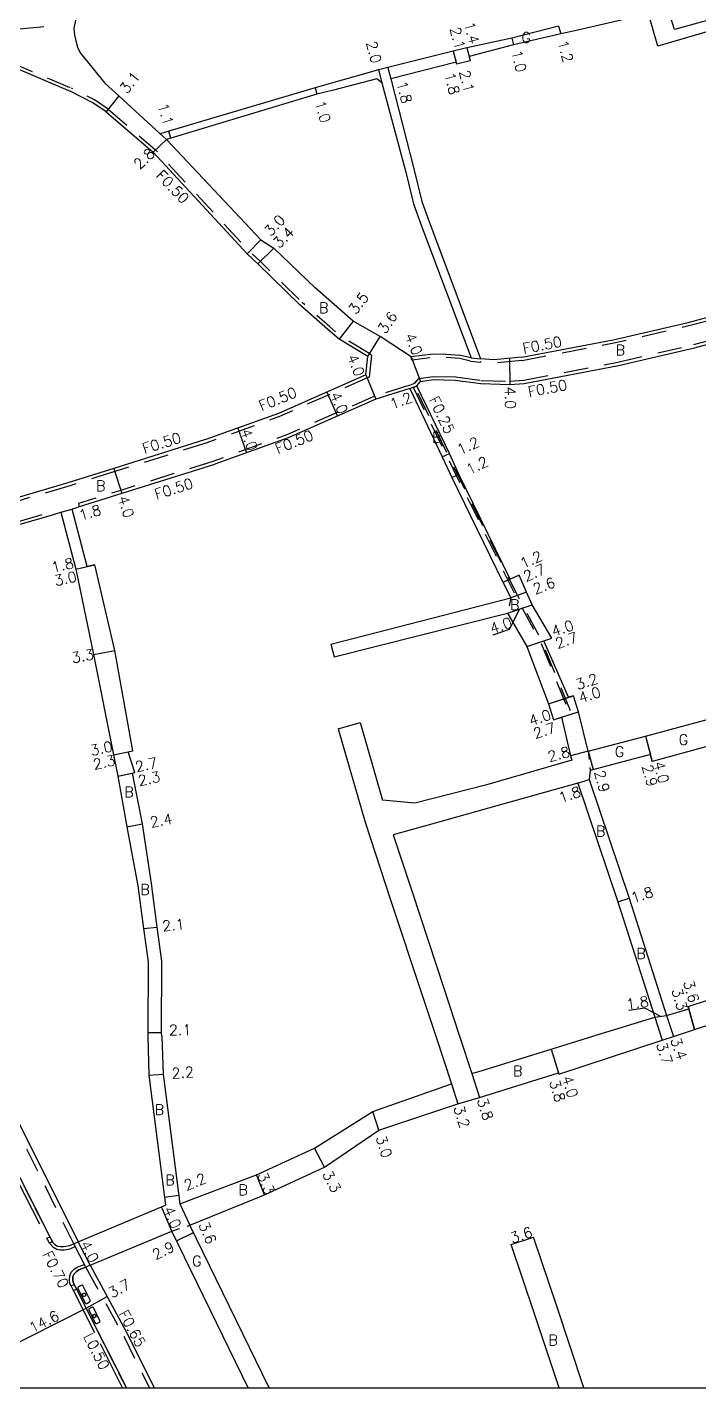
# Model space of a CAD drawing. Header units: metres. Extents: x -2400 to -1600, y -109800 to -109200.
# Drawn here: x -1832.5 to -1729.8, y -109800 to -109592.2 of the extents above; entities that cross this region are included whole.
import ezdxf

# ---------------------------------------------------------------- set-up
doc = ezdxf.new("R2010")
doc.units = ezdxf.units.M
doc.header["$LTSCALE"] = 2.5
for name, pattern in [('2213000', [1.5, 1, -0.5]), ('2232000', [2.5, 1.5, -1]), ('2233000', [4, 3, -1]), ('6301000', [1, 0.5, -0.5])]:
    doc.linetypes.add(name, pattern=pattern)
doc.layers.get('0').update_dxf_attribs({"color": 150, "lineweight": 30})
for name, color, linetype in [('2101000', 177, 'Continuous'), ('2101001', 1, 'Continuous'), ('2102000', 191, 'Continuous'), ('2102001', 191, 'Continuous'), ('2213000', 6, '2213000'), ('2232000', 4, '2232000'), ('2233000', 62, '2233000'), ('2235000', 7, 'Continuous'), ('2236100', 96, 'Continuous'), ('2239000', 3, 'Continuous'), ('9107000', 111, 'Continuous'), ('9201100', 215, 'Continuous'), ('9201500', 222, 'Continuous'), ('9201600', 215, 'Continuous'), ('9202100', 82, 'Continuous'), ('9202200', 155, '6301000'), ('9203500', 155, 'Continuous'), ('999', 7, 'Continuous')]:
    doc.layers.add(name, color=color, linetype=linetype)
doc.styles.add('Dm_Anotation', font='txt.shx', dxfattribs={"bigfont": 'pscdm.shx'})

# ---------------------------------------------------------------- blocks, each defined once
blk = doc.blocks.new('223900')
blk.add_lwpolyline([(-0.22, -0.37), (-0.44, -0.3), (-0.47, -0.27), (-0.48, -0.24), (-0.44, 0.01), (-0.48, 0.23), (-0.47, 0.27), (-0.45, 0.29), (-0.21, 0.38), (-0.04, 0.53), (0, 0.54), (0.03, 0.53), (0.22, 0.37), (0.44, 0.3), (0.47, 0.27), (0.48, 0.24), (0.44, -0.01), (0.48, -0.23), (0.47, -0.27), (0.45, -0.29), (0.21, -0.38), (0.04, -0.53), (0, -0.54), (-0.03, -0.53)], close=True)

msp = doc.modelspace()

# ---------------------------------------------------------------- linework, layer by layer
at = {"layer": '2101000', "flags": 128}
for points in [[(-1821.76, -109554.51), (-1820.92, -109563.27), (-1821.09, -109566.69), (-1821.31, -109568.83), (-1820.92, -109568.88), (-1824.93, -109590.46), (-1825.31, -109592.39), (-1825.2, -109593.47), (-1825.04, -109594.32)], [(-1751.24, -109592.09), (-1758.4, -109593.9), (-1765.27, -109595.37), (-1767.35, -109595.89), (-1777.33, -109598.39), (-1778.77, -109598.75), (-1785.97, -109600.79), (-1788.45, -109601.52), (-1810.82, -109608.12), (-1812.12, -109608.51)], [(-1825.04, -109594.32), (-1824.76, -109595.29), (-1824.38, -109596.17), (-1820.6, -109600.78), (-1818.45, -109602.71), (-1812.12, -109608.51)], [(-1748.33, -109592.68), (-1750.91, -109593.27), (-1758.16, -109594.92), (-1764.93, -109596.69), (-1764.75, -109597.38), (-1766.84, -109597.9), (-1766.92, -109597.6), (-1776.88, -109600.14)], [(-1835.31, -109598), (-1825.91, -109601.98)], [(-1778.26, -109600.72), (-1779.04, -109600.12), (-1785.66, -109601.85), (-1788.17, -109602.44), (-1810.51, -109609.18), (-1811.17, -109609.37)], [(-1820.38, -109605.14), (-1822.41, -109603.77), (-1825.91, -109601.98)], [(-1820.38, -109605.14), (-1813.19, -109611.31), (-1798.83, -109626.85), (-1797.19, -109628.36), (-1790.79, -109634.61)], [(-1811.17, -109609.37), (-1796.77, -109624.68), (-1794.77, -109625.97), (-1788.43, -109632.03)], [(-1756.89, -109642.64), (-1742.92, -109639.96), (-1731.45, -109637.31), (-1719.08, -109633.96), (-1713.73, -109632.23), (-1700.28, -109627.87), (-1680.77, -109621.61), (-1667.74, -109617.56)], [(-1778.52, -109639.46), (-1782.66, -109637.1), (-1788.43, -109632.03)], [(-1780.38, -109642.54), (-1784.78, -109639.88), (-1786.53, -109638.39), (-1790.79, -109634.61)], [(-1746.72, -109702.81), (-1748.23, -109696.76), (-1748.98, -109694.32), (-1749.74, -109694.56), (-1753.52, -109685.95), (-1752.29, -109685.54), (-1755.27, -109680.44), (-1756.13, -109678.49), (-1757.29, -109675.91), (-1758.64, -109676.5), (-1766.51, -109660.49), (-1767.93, -109657.33), (-1772.89, -109647), (-1772.35, -109646.32), (-1770.41, -109646.05), (-1767.06, -109646.14), (-1763.14, -109646.66), (-1758.68, -109646.81), (-1756.51, -109646.64), (-1742.1, -109643.87), (-1730.48, -109641.19), (-1717.94, -109637.8)], [(-1764.62, -109642.72), (-1766.26, -109642.35), (-1768.48, -109642.19), (-1770.42, -109642.16), (-1773.76, -109642.58), (-1778.52, -109639.46)], [(-1780.69, -109645.32), (-1780.38, -109642.54)], [(-1756.89, -109642.64), (-1761.16, -109643.04), (-1763.17, -109642.89)], [(-1780.69, -109645.32), (-1780.79, -109645.37), (-1794.07, -109651.22), (-1805.13, -109655.2)], [(-1773.99, -109647.42), (-1779.18, -109649.03)], [(-1773.99, -109647.42), (-1769.06, -109657.83), (-1767.55, -109661), (-1759.76, -109676.98), (-1758.57, -109679.39)], [(-1779.18, -109649.03), (-1792.58, -109654.94), (-1803.78, -109658.97)], [(-1805.13, -109655.2), (-1805.18, -109655.22), (-1819.22, -109659.63), (-1826.24, -109661.83), (-1834.33, -109664.2), (-1836.07, -109664.61), (-1838.25, -109665.12), (-1855.31, -109666.81), (-1863.94, -109668.08), (-1864.26, -109668.13), (-1870.1, -109669.46), (-1876.79, -109671.29), (-1878.25, -109671.69)], [(-1803.78, -109658.97), (-1803.85, -109659), (-1817.99, -109663.43), (-1824.49, -109665.47), (-1825.08, -109665.66), (-1825.58, -109665.81)], [(-1876.31, -109675.32), (-1875.63, -109675.12), (-1869.2, -109673.35), (-1863.45, -109672.05), (-1863.02, -109672.49), (-1854.66, -109670.96), (-1837.6, -109669.08), (-1835.06, -109668.48), (-1833.31, -109668.07), (-1828.59, -109666.69), (-1827.31, -109666.31)], [(-1827.31, -109666.31), (-1825.03, -109674.98), (-1822.33, -109688.03), (-1819.25, -109703.35), (-1818.62, -109706.62), (-1817.21, -109714.34), (-1815.56, -109723.33), (-1814.66, -109729.86), (-1813.98, -109734.97), (-1814.01, -109745.77), (-1814, -109746.3)], [(-1759.06, -109681.72), (-1756.08, -109686.82), (-1752.78, -109695.54), (-1752.02, -109698.02), (-1750.79, -109697.61), (-1749.42, -109703.52), (-1749.23, -109704.17)], [(-1746.72, -109702.81), (-1737.97, -109700.49), (-1725.9, -109697.22), (-1721.27, -109695.93), (-1701.52, -109690.23), (-1701.2, -109691.39)], [(-1700.71, -109693.12), (-1720.49, -109698.51), (-1725.15, -109699.82), (-1724.79, -109701.06), (-1724.81, -109701.07), (-1736.94, -109704.36), (-1737.22, -109703.3), (-1746.41, -109705.73)], [(-1746.41, -109705.73), (-1746.6, -109707.09)], [(-1748.31, -109707.66), (-1742.18, -109725.78), (-1736.55, -109743.39)], [(-1746.6, -109707.09), (-1740.47, -109725.22), (-1734.77, -109743.14)], [(-1734.77, -109743.14), (-1731.37, -109742.13), (-1731.46, -109741.8), (-1725.7, -109739.87), (-1721.24, -109738.56), (-1721.1, -109739.04), (-1716.98, -109737.73)], [(-1733.52, -109746.31), (-1730.46, -109745.3), (-1724.74, -109743.38), (-1724.63, -109743.77), (-1720.18, -109742.42), (-1716.04, -109741.2)], [(-1746, -109746.31), (-1736.55, -109743.39)], [(-1796.2, -109770.55), (-1787.04, -109766.33), (-1778.72, -109760.68), (-1766.65, -109756.66), (-1763.34, -109755.66), (-1751.25, -109751.9), (-1751.19, -109752.09), (-1735.42, -109746.92), (-1733.69, -109746.36), (-1733.52, -109746.31)], [(-1764.49, -109752.03), (-1762.95, -109751.53), (-1752.37, -109748.27), (-1746, -109746.31)], [(-1788.57, -109763.41), (-1779.64, -109757.83), (-1767.61, -109753.61)], [(-1797.43, -109767.49), (-1788.57, -109763.41)], [(-1809.11, -109771.92), (-1797.43, -109767.49)], [(-1807.58, -109775.18), (-1796.2, -109770.55)], [(-1824.68, -109777.73), (-1811.91, -109772.38), (-1811.3, -109772.13)], [(-1795.47, -109800), (-1807.58, -109775.18)], [(-1822.84, -109781.29), (-1810.37, -109776.07)], [(-1798.7, -109800), (-1810.37, -109776.07)], [(-1747.38, -109800), (-1751.54, -109787.56), (-1755.08, -109776.99)], [(-1751.17, -109800), (-1754.95, -109788.71), (-1758.49, -109778.13)]]:
    msp.add_lwpolyline(points, dxfattribs=at)
at = {"layer": '2101000'}
for points in [[(-1811.89, -109746.3), (-1811.91, -109745.75), (-1811.88, -109734.86), (-1812.57, -109729.64), (-1813.48, -109723), (-1814.85, -109713.89), (-1816.37, -109706.13), (-1815.98, -109706.04), (-1817, -109702.88), (-1816.31, -109702.74), (-1819.08, -109687.42), (-1822.1, -109674.32), (-1823.27, -109674.58), (-1823.27, -109674.57), (-1825.58, -109665.81)], [(-1876.31, -109675.32), (-1872.61, -109683.08), (-1864.93, -109698.18), (-1853.01, -109721.59), (-1842.74, -109741.58), (-1834.71, -109757.59), (-1824.68, -109777.73)], [(-1814, -109746.3), (-1813.88, -109752.27), (-1811.3, -109772.13)], [(-1811.89, -109746.3), (-1811.69, -109752.1), (-1809.11, -109771.92)], [(-1822.84, -109781.29), (-1817.12, -109791.82), (-1813.06, -109800)]]:
    msp.add_lwpolyline(points, dxfattribs=at)
at = {"layer": '2101001', "flags": 128}
msp.add_lwpolyline([(-1758.49, -109778.13), (-1755.08, -109776.99)], dxfattribs=at)
at = {"layer": '2102000', "flags": 128}
for points in [[(-1715.27, -109587.5), (-1733.56, -109592.59), (-1734.53, -109589.54)], [(-1737.53, -109590.22), (-1748.33, -109592.68)], [(-1714.84, -109588.92), (-1736.1, -109595.14), (-1737.53, -109590.22)], [(-1778.26, -109600.72), (-1774.58, -109614.37), (-1773.41, -109619.21), (-1772.23, -109622.47), (-1764.62, -109642.72)], [(-1776.88, -109600.14), (-1773.32, -109614.08), (-1772.17, -109618.83), (-1770.99, -109622.08), (-1763.17, -109642.89)], [(-1786.04, -109686.45), (-1758.57, -109679.39)], [(-1785.56, -109688.39), (-1759.06, -109681.72)], [(-1781.57, -109698.39), (-1778.16, -109710.26)], [(-1749.23, -109704.17), (-1762.4, -109708), (-1773.21, -109710.75), (-1778.16, -109710.26)], [(-1748.31, -109707.66), (-1761.94, -109711.47), (-1771.72, -109714.24), (-1776.51, -109715.58)], [(-1770.03, -109746.31), (-1767.61, -109753.61)], [(-1766.37, -109746.31), (-1764.49, -109752.03)]]:
    msp.add_lwpolyline(points, dxfattribs=at)
at = {"layer": '2102000'}
for points in [[(-1784.94, -109699.36), (-1780.83, -109713.63), (-1776.94, -109725.48), (-1772, -109740.35), (-1770.03, -109746.31)], [(-1776.51, -109715.58), (-1773.65, -109724.26), (-1768.73, -109739.12), (-1766.37, -109746.31)]]:
    msp.add_lwpolyline(points, dxfattribs=at)
at = {"layer": '2102001', "flags": 128}
for points in [[(-1786.04, -109686.45), (-1785.56, -109688.39)], [(-1784.94, -109699.36), (-1781.57, -109698.39)]]:
    msp.add_lwpolyline(points, dxfattribs=at)
at = {"layer": '2213000'}
for points in [[(-1876.84, -109675.62), (-1877.15, -109675.82), (-1877.62, -109676.2), (-1878.06, -109676.7), (-1878.37, -109677.26), (-1878.57, -109677.86), (-1878.66, -109678.63), (-1878.49, -109679.62), (-1878.25, -109680.17), (-1873.57, -109689.16), (-1866.96, -109702.42), (-1859.19, -109717.68), (-1851.26, -109733.09), (-1845.21, -109745.15), (-1838.08, -109759.15), (-1829.05, -109776.86), (-1828.56, -109777.74), (-1828.21, -109778.11), (-1827.83, -109778.37), (-1827.36, -109778.45), (-1826.83, -109778.43), (-1826.01, -109778.29), (-1825.34, -109778)], [(-1817.3, -109800), (-1821.65, -109791.39), (-1825.43, -109783.93), (-1825.47, -109783.44), (-1825.46, -109783.03), (-1825.28, -109782.62), (-1824.91, -109782.23), (-1824.55, -109781.98), (-1824.07, -109781.8), (-1823.49, -109781.58)]]:
    msp.add_lwpolyline(points, dxfattribs=at)
at = {"layer": '2232000', "flags": 128}
for points in [[(-1858.56, -109594.54), (-1851.05, -109594.13), (-1841.8, -109593.28), (-1828.28, -109591.98)], [(-1835.14, -109597.53), (-1825.69, -109601.53)], [(-1820.08, -109604.73), (-1822.15, -109603.34), (-1825.69, -109601.53)], [(-1820.08, -109604.73), (-1812.85, -109610.95), (-1798.45, -109626.53), (-1796.81, -109628.03), (-1790.45, -109634.25)], [(-1756.86, -109643.14), (-1756.83, -109643.14), (-1742.82, -109640.45), (-1731.33, -109637.8), (-1718.94, -109634.44), (-1713.58, -109632.71), (-1700.13, -109628.35), (-1680.62, -109622.08), (-1667.57, -109618.03)], [(-1780.11, -109642.12), (-1784.49, -109639.47), (-1786.2, -109638.01), (-1790.45, -109634.25)], [(-1779.86, -109642.3), (-1780.22, -109645.67), (-1780.5, -109645.78)], [(-1780.11, -109642.12), (-1779.86, -109642.3)], [(-1764.73, -109643.21), (-1766.34, -109642.84), (-1768.5, -109642.69), (-1770.4, -109642.66), (-1773.2, -109643.01), (-1773.7, -109643.08), (-1773.76, -109642.58)], [(-1764.73, -109643.21), (-1763.21, -109643.39)], [(-1764.62, -109642.72), (-1763.17, -109642.89)], [(-1756.86, -109643.14), (-1761.15, -109643.54), (-1763.21, -109643.39)], [(-1780.5, -109645.78), (-1780.59, -109645.83), (-1793.88, -109651.69), (-1805.02, -109655.7)], [(-1774.14, -109646.94), (-1773.2, -109646.58)], [(-1779.38, -109648.57), (-1792.77, -109654.47), (-1804.06, -109658.54)], [(-1774.14, -109646.94), (-1779.35, -109648.56), (-1779.38, -109648.57)], [(-1773.99, -109647.42), (-1773.47, -109647.22), (-1773.23, -109647.13), (-1772.89, -109647)], [(-1773.47, -109647.22), (-1768.43, -109657.56), (-1766.89, -109660.68), (-1758.94, -109676.8), (-1757.73, -109679.2), (-1754.14, -109685.86), (-1749.48, -109697.19), (-1749.24, -109697.1), (-1753.91, -109685.77), (-1757.5, -109679.09), (-1758.72, -109676.69), (-1766.67, -109660.57), (-1768.2, -109657.45), (-1773.23, -109647.13)], [(-1804.06, -109658.54), (-1818.14, -109662.96), (-1824.63, -109664.99)], [(-1824.63, -109664.99), (-1824.49, -109665.47)], [(-1876.55, -109674.87), (-1875.76, -109674.64), (-1869.32, -109672.87), (-1863.28, -109671.5), (-1862.85, -109671.95), (-1854.73, -109670.47), (-1837.68, -109668.59), (-1835.17, -109667.99), (-1833.44, -109667.59), (-1828.73, -109666.21), (-1828.59, -109666.69)]]:
    msp.add_lwpolyline(points, dxfattribs=at)
at = {"layer": '2232000'}
for points in [[(-1912.27, -109607.16), (-1909.49, -109612.16), (-1903.13, -109624.45), (-1896.91, -109636.89), (-1892.06, -109646.34), (-1886.55, -109657.27), (-1878.55, -109672.45), (-1876.84, -109675.62), (-1873.25, -109683.4), (-1865.56, -109698.51), (-1853.65, -109721.91), (-1843.38, -109741.91), (-1835.35, -109757.91), (-1825.3, -109778.08), (-1823.47, -109781.63)], [(-1773.2, -109646.58), (-1772.62, -109645.86), (-1770.43, -109645.55), (-1767.02, -109645.64), (-1763.11, -109646.16), (-1758.69, -109646.31), (-1756.56, -109646.14), (-1742.2, -109643.38), (-1730.6, -109640.71), (-1718.08, -109637.32), (-1712.66, -109635.56), (-1699.21, -109631.2), (-1679.72, -109624.94), (-1666.58, -109620.87)], [(-1805.02, -109655.7), (-1819.07, -109660.1), (-1826.1, -109662.31), (-1834.2, -109664.69), (-1835.96, -109665.1), (-1838.17, -109665.62), (-1855.25, -109667.31), (-1863.89, -109668.58), (-1864.17, -109668.62), (-1869.98, -109669.94), (-1876.65, -109671.77), (-1878.01, -109672.15)], [(-1824.68, -109777.73), (-1822.84, -109781.29)], [(-1823.47, -109781.63), (-1817.7, -109792.12), (-1813.78, -109800)]]:
    msp.add_lwpolyline(points, dxfattribs=at)
at = {"layer": '2233000'}
for points in [[(-1839.42, -109757.6), (-1838.51, -109759.37), (-1829.48, -109777.09), (-1829.44, -109777.17)], [(-1829.02, -109777.91), (-1828.95, -109778.03), (-1828.53, -109778.49), (-1827.91, -109778.85), (-1827.4, -109778.94), (-1826.78, -109778.91), (-1825.87, -109778.76), (-1825.11, -109778.45)], [(-1825.74, -109784.45), (-1825.93, -109784.07), (-1825.98, -109783.46), (-1825.96, -109782.91), (-1825.71, -109782.33), (-1825.24, -109781.84), (-1824.8, -109781.59), (-1824.31, -109781.39), (-1823.71, -109781.16)], [(-1817.87, -109800), (-1822.1, -109791.62), (-1825.37, -109785.16)]]:
    msp.add_lwpolyline(points, dxfattribs=at)
at = {"layer": '2235000'}
for points in [[(-1828.59, -109777.67), (-1829.02, -109777.91), (-1829.44, -109777.17), (-1829.01, -109776.93)], [(-1824.92, -109784.93), (-1825.37, -109785.16), (-1825.74, -109784.45), (-1825.28, -109784.22)]]:
    msp.add_lwpolyline(points, close=True, dxfattribs=at)
at = {"layer": '2236100'}
for points in [[(-1822.91, -109786.88), (-1822.84, -109786.78), (-1822.82, -109786.7), (-1822.82, -109786.62), (-1823.94, -109784.4), (-1824.01, -109784.35), (-1824.11, -109784.34), (-1824.18, -109784.36), (-1824.6, -109784.59), (-1824.66, -109784.64), (-1824.71, -109784.73), (-1824.71, -109784.82), (-1823.59, -109787.03), (-1823.53, -109787.08), (-1823.45, -109787.11), (-1823.32, -109787.11)], [(-1821.39, -109790), (-1821.35, -109789.93), (-1821.34, -109789.84), (-1821.33, -109789.77), (-1822.33, -109787.75), (-1822.4, -109787.71), (-1822.45, -109787.7), (-1822.52, -109787.71), (-1822.94, -109787.91), (-1822.99, -109787.96), (-1823.02, -109788.01), (-1823.03, -109788.09), (-1822.04, -109790.11), (-1821.98, -109790.15), (-1821.9, -109790.19), (-1821.82, -109790.2)]]:
    msp.add_lwpolyline(points, close=True, dxfattribs=at)
at = {"layer": '9107000'}
for points in [[(-1838.08, -109759.15), (-1829.05, -109776.86), (-1828.56, -109777.74), (-1828.21, -109778.11), (-1827.83, -109778.37), (-1827.36, -109778.45), (-1826.83, -109778.43), (-1826.01, -109778.29), (-1825.34, -109778), (-1824.68, -109777.73)], [(-1822.84, -109781.29), (-1823.49, -109781.58), (-1824.07, -109781.8), (-1824.55, -109781.98), (-1824.91, -109782.23), (-1825.28, -109782.62), (-1825.46, -109783.03), (-1825.47, -109783.44), (-1825.43, -109783.93), (-1821.65, -109791.39), (-1817.3, -109800)]]:
    msp.add_lwpolyline(points, dxfattribs=at)
at = {"layer": '9201100', "flags": 128}
for points in [[(-1751.24, -109592.09), (-1750.91, -109593.27)], [(-1758.4, -109593.9), (-1758.16, -109594.92)], [(-1767.35, -109595.89), (-1766.84, -109597.9)], [(-1767.35, -109595.89), (-1766.92, -109597.6)], [(-1765.27, -109595.37), (-1764.75, -109597.38)], [(-1765.27, -109595.37), (-1764.93, -109596.69)], [(-1778.77, -109598.75), (-1778.26, -109600.72)], [(-1777.33, -109598.39), (-1776.88, -109600.14)], [(-1818.45, -109602.71), (-1820.38, -109605.14)], [(-1788.45, -109601.52), (-1788.17, -109602.44)], [(-1810.51, -109609.18), (-1810.82, -109608.12)], [(-1811.17, -109609.37), (-1813.19, -109611.31)], [(-1796.77, -109624.68), (-1798.83, -109626.85)], [(-1794.77, -109625.97), (-1797.19, -109628.36)], [(-1782.66, -109637.1), (-1784.78, -109639.88)], [(-1780.38, -109642.54), (-1778.52, -109639.46)], [(-1773.76, -109642.58), (-1772.35, -109646.32)], [(-1758.76, -109642.81), (-1758.68, -109646.81)], [(-1780.69, -109645.32), (-1779.18, -109649.03)], [(-1786.67, -109647.96), (-1785.05, -109651.62)], [(-1800.27, -109653.45), (-1798.92, -109657.22)], [(-1769.06, -109657.83), (-1767.93, -109657.33)], [(-1819.22, -109659.63), (-1817.99, -109663.43)], [(-1767.55, -109661), (-1766.51, -109660.49)], [(-1827.31, -109666.31), (-1825.58, -109665.81)], [(-1825.03, -109674.98), (-1822.1, -109674.32)], [(-1825.03, -109674.98), (-1823.27, -109674.58)], [(-1759.76, -109676.98), (-1757.29, -109675.91)], [(-1759.76, -109676.98), (-1758.64, -109676.5)], [(-1756.13, -109678.49), (-1758.57, -109679.39)], [(-1759.06, -109681.72), (-1755.27, -109680.44)], [(-1756.08, -109686.82), (-1752.29, -109685.54)], [(-1756.08, -109686.82), (-1753.52, -109685.95)], [(-1822.33, -109688.03), (-1819.08, -109687.42)], [(-1752.78, -109695.54), (-1748.98, -109694.32)], [(-1752.78, -109695.54), (-1749.74, -109694.56)], [(-1752.02, -109698.02), (-1748.23, -109696.76)], [(-1750.79, -109697.61), (-1748.23, -109696.76)], [(-1737.97, -109700.49), (-1736.94, -109704.36)], [(-1737.97, -109700.49), (-1737.22, -109703.3)], [(-1819.25, -109703.35), (-1816.31, -109702.74)], [(-1819.25, -109703.35), (-1817, -109702.88)], [(-1746.72, -109702.81), (-1749.42, -109703.52)], [(-1746.72, -109702.81), (-1745.98, -109705.61)], [(-1818.62, -109706.62), (-1815.98, -109706.04)], [(-1818.62, -109706.62), (-1816.37, -109706.13)], [(-1748.31, -109707.66), (-1746.6, -109707.09)], [(-1817.21, -109714.34), (-1814.85, -109713.89)], [(-1742.18, -109725.78), (-1740.47, -109725.22)], [(-1814.66, -109729.86), (-1812.57, -109729.64)], [(-1731.46, -109741.8), (-1730.46, -109745.3)], [(-1730.46, -109745.3), (-1731.37, -109742.13)], [(-1736.55, -109743.39), (-1734.77, -109743.14)], [(-1736.55, -109743.39), (-1735.42, -109746.92)], [(-1734.77, -109743.14), (-1733.69, -109746.36)], [(-1814.01, -109745.77), (-1811.91, -109745.75)], [(-1752.37, -109748.27), (-1751.19, -109752.09)], [(-1752.37, -109748.27), (-1751.25, -109751.9)], [(-1813.88, -109752.27), (-1811.69, -109752.1)], [(-1764.49, -109752.03), (-1763.34, -109755.66)], [(-1767.61, -109753.61), (-1766.65, -109756.66)], [(-1778.72, -109760.68), (-1779.64, -109757.83)], [(-1787.04, -109766.33), (-1788.57, -109763.41)], [(-1796.2, -109770.55), (-1797.43, -109767.49)], [(-1811.46, -109770.9), (-1809.28, -109770.61)], [(-1810.37, -109776.07), (-1811.91, -109772.38)], [(-1809.11, -109771.92), (-1807.58, -109775.18)], [(-1809.63, -109777.58), (-1807.03, -109776.31)], [(-1758.49, -109778.13), (-1755.08, -109776.99)], [(-1822.84, -109781.29), (-1824.68, -109777.73)], [(-1836.44, -109794.41), (-1823.46, -109787.82)], [(-1823.46, -109787.82), (-1820.24, -109786.08)]]:
    msp.add_lwpolyline(points, dxfattribs=at)
at = {"layer": '9201100'}
msp.add_lwpolyline([(-1773.99, -109647.42), (-1772.89, -109647)], dxfattribs=at)
at = {"layer": '9201600'}
for points in [[(-1757.23, -109681.1), (-1758.81, -109684.21), (-1761.31, -109685.06)], [(-1735.71, -109743.27), (-1738.08, -109742.05), (-1740.51, -109742.39)]]:
    msp.add_lwpolyline(points, dxfattribs=at)
at = {"layer": '9202200', "flags": 128}
for points in [[(-1812.12, -109608.51), (-1811.17, -109609.37)], [(-1758.57, -109679.39), (-1759.06, -109681.72)], [(-1746.72, -109702.81), (-1746.41, -109705.73)], [(-1810.37, -109776.07), (-1807.58, -109775.18)]]:
    msp.add_lwpolyline(points, dxfattribs=at)
at = {"layer": '999'}
msp.add_lwpolyline([(-2400, -109800), (-1600, -109800), (-1600, -109200), (-2400, -109200)], close=True, dxfattribs=at)

# ---------------------------------------------------------------- block references
at = {"layer": '2239000', "xscale": 0.5, "yscale": 0.5, "zscale": 0.5}
for p in [(-1823.77, -109785.8, 7.89), (-1822.18, -109789.03, 7.9)]:
    msp.add_blockref('223900', p, dxfattribs=at)

# ---------------------------------------------------------------- texts
at = {"layer": '9201500', "style": 'Dm_Anotation'}
for s, rotation, p in [('2.1', 284.4387, (-1767.88, -109592.44)), ('1.4', 284.4387, (-1765.72, -109591.63)), ('2.0', 284.4932, (-1780.68, -109594.58)), ('1.2', 285.8704, (-1751.44, -109594.47)), ('1.0', 283.5461, (-1758.48, -109595.93)), ('3.1', 51.5866, (-1817.21, -109602.51)), ('1.8', 284.4328, (-1776.03, -109600.7)), ('1.8', 284.0452, (-1768.71, -109599.38)), ('2.1', 284.0452, (-1766.45, -109599.02)), ('1.1', 286.4, (-1812.54, -109604.11)), ('1.0', 286.6559, (-1788.55, -109603.71)), ('2.8', 43.7639, (-1815.27, -109614.07)), ('3.0', 46.5823, (-1795.23, -109624.29)), ('3.4', 44.5359, (-1793.95, -109626.11)), ('3.5', 52.6531, (-1782.23, -109636.23)), ('3.6', 55.5297, (-1777.7, -109639.19)), ('4.0', 293.0322, (-1774.8, -109639.35)), ('4.0', 292.2194, (-1783.6, -109642.57)), ('4.0', 293.7989, (-1786.22, -109648.35)), ('1.2', 20.7151, (-1776.66, -109650.61)), ('4.0', 271.1467, (-1759.47, -109647.13)), ('4.0', 289.7915, (-1799.86, -109653.87)), ('1.2', 23.7911, (-1766.33, -109657.57)), ('1.2', 26.0577, (-1764.89, -109660.62)), ('1.8', 16.3512, (-1824.29, -109667.59)), ('4.0', 287.8533, (-1818.63, -109664.06)), ('1.8', 12.6689, (-1828.54, -109675.53)), ('1.2', 23.3657, (-1756.71, -109674.95)), ('3.0', 12.6689, (-1828.1, -109677.58)), ('2.7', 23.3657, (-1756.22, -109676.95)), ('2.6', 20.178, (-1754.82, -109678.86)), ('4.0', 18.6901, (-1761.45, -109684.89)), ('4.0', 18.6165, (-1752.02, -109685.32)), ('2.7', 18.6165, (-1751.43, -109687.16)), ('3.3', 10.5035, (-1825.51, -109689.36)), ('3.2', 17.8631, (-1748.34, -109693.45)), ('4.0', 17.8631, (-1747.9, -109695.47)), ('4.0', 18.3318, (-1755.49, -109698.96)), ('2.7', 18.3318, (-1754.8, -109700.93)), ('3.0', 12.4965, (-1822.62, -109703.52)), ('2.8', 14.8269, (-1752.68, -109704.46)), ('2.3', 12.4965, (-1822.2, -109705.64)), ('2.7', 12.4965, (-1815.76, -109706.01)), ('4.0', 284.8515, (-1736.75, -109704.55)), ('2.3', 12.4965, (-1815.33, -109708.13)), ('2.9', 284.808, (-1745.82, -109705.93)), ('2.9', 284.8294, (-1738.52, -109705.07)), ('1.8', 18.6868, (-1750.92, -109710.73)), ('2.4', 10.5996, (-1813.52, -109714.46)), ('1.8', 18.1719, (-1739.88, -109726.02)), ('2.1', 5.9777, (-1811.74, -109730.3)), ('3.6', 286.0121, (-1732.21, -109738.05)), ('3.3', 286.0121, (-1733.99, -109739.25)), ('1.8', 8.1478, (-1740.78, -109742.23)), ('2.1', 0.6321, (-1810.79, -109746.17)), ('3.7', 287.6856, (-1736.36, -109747.52)), ('3.4', 288.5114, (-1734.18, -109746.84)), ('2.2', 4.286, (-1810.33, -109752.8)), ('3.8', 287.1927, (-1752.71, -109753.26)), ('4.0', 287.1927, (-1750.77, -109752.61)), ('3.8', 287.5928, (-1763.74, -109756.05)), ('3.2', 287.4313, (-1767.31, -109757.22)), ('3.0', 287.7859, (-1779.21, -109761.78)), ('3.3', 297.5983, (-1787.4, -109767.36)), ('2.2', 22.6739, (-1808.08, -109769.94)), ('3.3', 291.9159, (-1797.32, -109767.5)), ('4.0', 292.6737, (-1811.66, -109772.71)), ('3.6', 293.413, (-1806.31, -109775.09)), ('3.6', 18.4983, (-1758.33, -109777.97)), ('4.0', 297.2868, (-1824.41, -109778.04)), ('2.9', 25.9985, (-1812.85, -109780.52)), ('3.7', 28.4962, (-1819.51, -109786.35)), ('14.6', 26.8882, (-1831.66, -109791.7))]:
    msp.add_text(s, height=1.6, rotation=rotation, dxfattribs=at).set_placement(p)
at = {"layer": '9202100', "style": 'Dm_Anotation'}
for s, p in [('G', (-1756.92, -109594.61)), ('B', (-1787.86, -109635.9)), ('B', (-1742.54, -109642.34)), ('B', (-1770.6, -109655.66)), ('B', (-1821.93, -109663.07)), ('B', (-1758.67, -109681.23)), ('G', (-1732.9, -109701.83)), ('G', (-1742.66, -109703.66)), ('B', (-1817.61, -109709.81)), ('B', (-1745.54, -109715.8)), ('B', (-1815.16, -109724.72)), ('B', (-1739.37, -109734.48)), ('B', (-1758.22, -109752.42)), ('B', (-1812.98, -109758.34)), ('B', (-1811.34, -109769.08)), ('B', (-1800.17, -109770.58)), ('G', (-1807.24, -109781.45)), ('B', (-1752.81, -109793.53))]:
    msp.add_text(s, height=1.6, dxfattribs=at).set_placement(p)
at = {"layer": '9203500', "style": 'Dm_Anotation'}
for s, rotation, p in [('F0.50', 313.9193, (-1812.89, -109614.99)), ('F0.50', 10.8817, (-1756.56, -109642.11)), ('F0.50', 10.8817, (-1755.76, -109648.72)), ('F0.50', 22.1025, (-1796.66, -109650.89)), ('F0.25', 295.6535, (-1771.11, -109649.08)), ('F0.50', 17.4243, (-1814.54, -109657.4)), ('F0.50', 22.0972, (-1794.14, -109657.42)), ('F0.50', 17.4239, (-1812.7, -109664.37)), ('F0.70', 297.2869, (-1830.18, -109779.62)), ('F0.65', 298.4962, (-1818.55, -109788.68)), ('L0.50', 296.8882, (-1823.92, -109792.13))]:
    msp.add_text(s, height=1.6, rotation=rotation, dxfattribs=at).set_placement(p)

doc.saveas('drawing.dxf')
